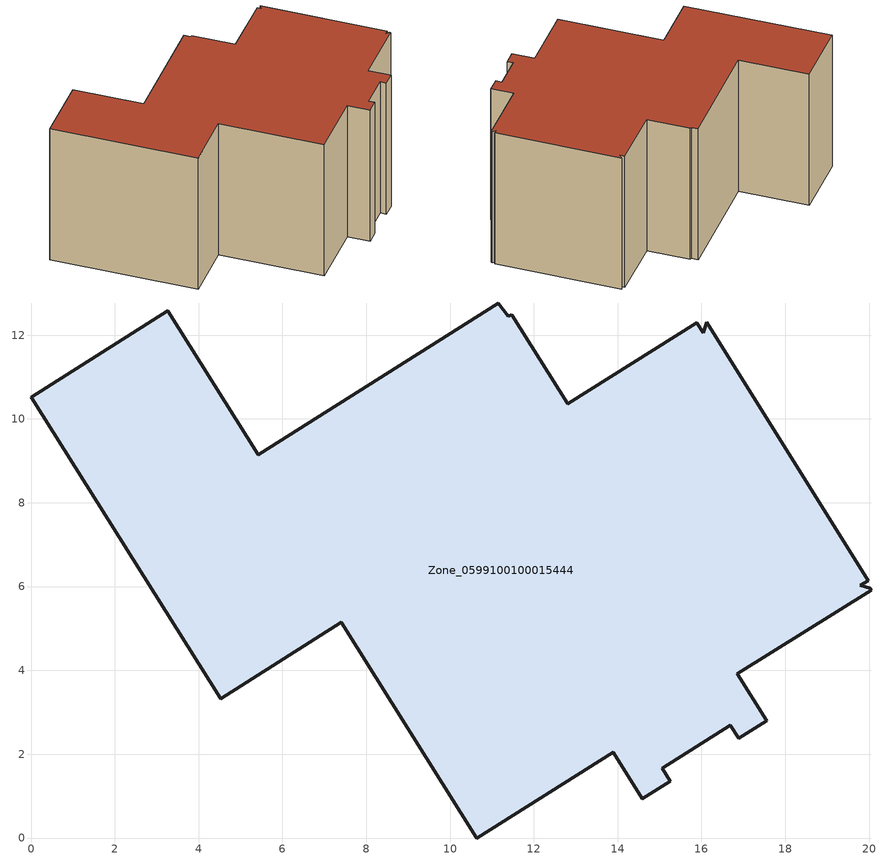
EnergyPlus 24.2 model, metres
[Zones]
Zone_0599100100015444
 floor ground (C_G): 16.69,2.69 15.07,1.66 15.26,1.36 14.58,0.94 13.89,2.04 10.64,0 7.4,5.15 4.52,3.33 0,10.52 3.26,12.58 5.43,9.14 11.15,12.77 11.39,12.45 11.48,12.49 12.8,10.37 15.89,12.3 16.05,12.05 16.12,12.3 19.98,6.14 19.79,6.03 20.03,5.96 20.06,5.92 16.86,3.91 17.55,2.79 16.89,2.38 z0
 wall outside (C_F): 13.89,2.04 14.58,0.94 15.26,1.36 15.07,1.66 16.69,2.69 16.89,2.38 17.55,2.79 16.86,3.91 20.06,5.92 20.03,5.96 19.79,6.03 19.98,6.14 16.12,12.3 16.05,12.05 15.89,12.3 12.8,10.37 11.48,12.49 11.39,12.45 11.15,12.77 5.43,9.14 3.26,12.58 0,10.52 4.52,3.33 7.4,5.15 10.64,0 13.89,2.04 z0:8.7
 roof outside (C_R): 17.55,2.79 16.86,3.91 20.06,5.92 20.03,5.96 19.79,6.03 19.98,6.14 16.12,12.3 16.05,12.05 15.89,12.3 12.8,10.37 11.48,12.49 11.39,12.45 11.15,12.77 5.43,9.14 3.26,12.58 0,10.52 4.52,3.33 7.4,5.15 10.64,0 13.89,2.04 14.58,0.94 15.26,1.36 15.07,1.66 16.69,2.69 16.89,2.38 z8.7
[BUILDING]
Pand.0599100100015444: North Axis=0; Terrain=City; Loads Convergence Tolerance Value=0.04; Temperature Convergence Tolerance Value=0.4; Solar Distribution=FullExterior; Maximum Number of Warmup Days=25; Minimum Number of Warmup Days=1
[Site:Location]
Rotterdam.The.Hague.AP_ZH_NLD Design_Conditions: Latitude=51.96; Longitude=4.45; Time Zone=1; Elevation=-4.5
[SITE:GROUNDTEMPERATURE:BUILDINGSURFACE]
18, 18, 18, 18, 18, 18, 18, 18, 18, 18, 18, 18
[MATERIAL] Thermal Absorptance=0.9; Solar Absorptance=0.7; Visible Absorptance=0.7
Name | Roughness | Thickness | Conductivity | Density | Specific Heat
G.D.2015-2018 | MediumSmooth | 0.15 | 0.0428571 | 540 | 1210
F.D.2015-2018 | Rough | 0.3 | 0.0666667 | 1920 | 840
R.D.2015-2018 | MediumRough | 0.2 | 0.0333333 | 1500 | 1000
[CONSTRUCTION]
C_G: G.D.2015-2018
C_F: F.D.2015-2018
C_R: R.D.2015-2018
[ZONE]
Zone_0599100100015444: Type=1; Multiplier=1; Ceiling Height=Autocalculate; Volume=Autocalculate; Floor Area=autocalculate; Part of Total Floor Area=Yes
[ZONEINFILTRATION:DESIGNFLOWRATE]
Infil_Zone_0599100100015444: Zone or ZoneList or Space or SpaceList=Zone_0599100100015444; Schedule=AlwaysOn; Design Flow Rate Calculation Method=Flow/Area; Flow Rate per Floor Area=0.0021; Constant Term Coefficient=1; Temperature Term Coefficient=0; Velocity Term Coefficient=0; Velocity Squared Term Coefficient=0
[HVACTEMPLATE:ZONE:IDEALLOADSAIRSYSTEM]
Zone_0599100100015444: Maximum Heating Supply Air Temperature=50; Minimum Cooling Supply Air Temperature=13; Maximum Heating Supply Air Humidity Ratio=0.0156; Minimum Cooling Supply Air Humidity Ratio=0.0077; Heating Limit=NoLimit; Cooling Limit=NoLimit; Dehumidification Control Type=ConstantSensibleHeatRatio; Cooling Sensible Heat Ratio=0.7; Dehumidification Setpoint=60; Humidification Control Type=None; Humidification Setpoint=30; Outdoor Air Method=None; Outdoor Air Flow Rate per Person=0.00944; Outdoor Air Flow Rate per Zone Floor Area=0; Outdoor Air Flow Rate per Zone=0; Demand Controlled Ventilation Type=None; Outdoor Air Economizer Type=NoEconomizer; Heat Recovery Type=None; Sensible Heat Recovery Effectiveness=0.7; Latent Heat Recovery Effectiveness=0.65
[ZONECONTROL:THERMOSTAT]
ThermostatControl_Zone_0599100100015444: Zone or ZoneList=Zone_0599100100015444; Control Type Schedule=DualSetpointControlType; Control 1=Thermostat_Zone_0599100100015444; Temperature Difference Between Cutout And Setpoint=0
[THERMOSTATSETPOINT:DUALSETPOINT]
Thermostat_Zone_0599100100015444: Heating Setpoint Temperature Schedule=HeatingSetpoint_Zone_0599100100015444; Cooling Setpoint Temperature Schedule=CoolingSetpoint_Zone_0599100100015444
[SCHEDULE:COMPACT]
HeatingSetpoint_Zone_0599100100015444: Through: 12/31, For: AllDays, Until: 24:00, 21
CoolingSetpoint_Zone_0599100100015444: Through: 12/31, For: AllDays, Until: 24:00, 24
DualSetpointControlType: Through: 12/31, For: AllDays, Until: 24:00, 4
AlwaysOn: Through: 12/31, For: AllDays, Until: 24:00, 1
